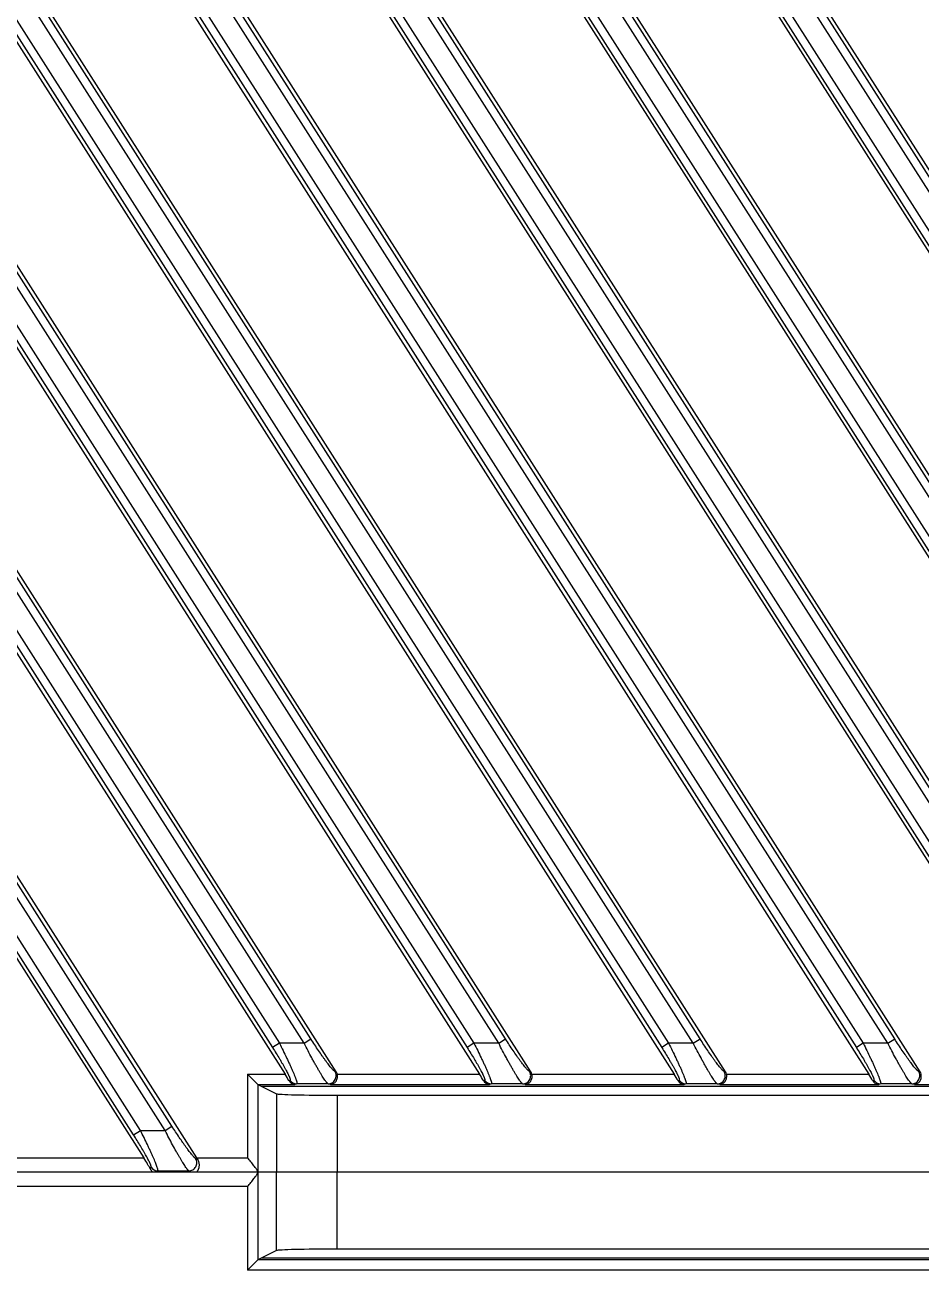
# Model space of a CAD drawing. Header units: millimetres. Extents: x 620 to 19791, y 2539 to 6969.
# Drawn here: x 14112.4 to 14156.7, y 4806.7 to 4868.2 of the extents above; entities that cross this region are included whole.
import ezdxf

# ---------------------------------------------------------------- set-up
doc = ezdxf.new("R2010")
doc.units = ezdxf.units.MM

# ---------------------------------------------------------------- blocks, each defined once
blk = doc.blocks.new('DTGFH')
at = {"color": 7, "linetype": 'Continuous'}
for p, q in [((9401.048, 4441.2), (8801.048, 4441.2)), ((8898.025, 4441.163), (8898.025, 4436.865)), ((8898.952, 4437.329), (8898.952, 4441.2)), ((8901.947, 4437.403), (8901.947, 4441.2)), ((8897.525, 4440.5), (8825.396, 4440.5)), ((8897.525, 4440.5), (8897.525, 4436.366)), ((8898.952, 4437.329), (8898.025, 4436.866)), ((8934.052, 4437.403), (8901.947, 4437.403)), ((8898.025, 4436.865), (8897.525, 4436.366)), ((8938.474, 4436.366), (8897.525, 4436.366)), ((8937.974, 4436.866), (8898.025, 4436.866)), ((8937.801, 4436.953), (8898.199, 4436.953)), ((8962.242, 4104.4), (8801.783, 4356.27)), ((8960.687, 4105.752), (8803.1, 4353.114)), ((8961.023, 4105.966), (8803.436, 4353.328)), ((8801.748, 4352.23), (8959.633, 4104.4)), ((8959.13, 4105.537), (8802.764, 4350.984)), ((8959.466, 4105.752), (8803.1, 4351.198)), ((8952.638, 4104.4), (8801.783, 4341.195)), ((8951.083, 4105.752), (8803.1, 4338.038)), ((8951.419, 4105.966), (8803.436, 4338.252)), ((8949.526, 4105.537), (8802.764, 4335.908)), ((8949.862, 4105.752), (8803.1, 4336.122)), ((8805.883, 4330.665), (8950.029, 4104.4)), ((8943.033, 4104.4), (8806.131, 4319.294)), ((8941.479, 4105.752), (8807.409, 4316.198)), ((8941.815, 4105.966), (8807.745, 4316.412)), ((8805.883, 4315.589), (8937.791, 4108.534)), ((8939.922, 4105.537), (8807.073, 4314.068)), ((8940.258, 4105.752), (8807.409, 4314.282)), ((8930.715, 4108.661), (8806.131, 4304.219)), ((8929.129, 4110.061), (8807.409, 4301.123)), ((8929.465, 4110.275), (8807.745, 4301.337)), ((8805.883, 4300.514), (8928.187, 4108.534)), ((8807.073, 4298.993), (8927.572, 4109.847)), ((8807.409, 4299.207), (8927.908, 4110.061)), ((8802.348, 4290.987), (8918.583, 4108.534)), ((8921.111, 4108.661), (8804.868, 4291.125)), ((8803.944, 4289.571), (8918.304, 4110.061)), ((8919.525, 4110.061), (8805.165, 4289.571)), ((8919.861, 4110.275), (8805.501, 4289.785)), ((8803.608, 4289.357), (8917.968, 4109.847)), ((8911.507, 4108.661), (8801.783, 4280.893)), ((8910.257, 4110.275), (8803.436, 4277.951)), ((8909.921, 4110.061), (8803.1, 4277.737)), ((8801.748, 4276.853), (8908.979, 4108.534)), ((8802.764, 4275.607), (8908.364, 4109.847)), ((8803.1, 4275.821), (8908.7, 4110.061)), ((8901.903, 4108.661), (8801.783, 4265.818)), ((8900.317, 4110.061), (8803.1, 4262.661)), ((8900.653, 4110.275), (8803.436, 4262.875)), ((8801.748, 4261.777), (8899.375, 4108.534)), ((8803.1, 4260.745), (8899.096, 4110.061)), ((8802.764, 4260.531), (8898.76, 4109.847)), ((8895.013, 4104.4), (8801.783, 4250.742)), ((8893.794, 4105.966), (8803.436, 4247.8)), ((8893.458, 4105.752), (8803.1, 4247.586)), ((8801.748, 4246.702), (8892.405, 4104.4)), ((8891.901, 4105.537), (8802.764, 4245.456)), ((8892.238, 4105.752), (8803.1, 4245.67)), ((8899.096, 4110.061), (8898.76, 4109.847)), ((8900.317, 4110.061), (8899.096, 4110.061)), ((8900.317, 4110.061), (8900.653, 4110.275)), ((8908.7, 4110.061), (8908.364, 4109.847)), ((8909.921, 4110.061), (8908.7, 4110.061)), ((8909.921, 4110.061), (8910.257, 4110.275)), ((8918.304, 4110.061), (8917.968, 4109.847)), ((8919.525, 4110.061), (8918.304, 4110.061)), ((8919.525, 4110.061), (8919.861, 4110.275)), ((8927.908, 4110.061), (8927.572, 4109.847)), ((8929.129, 4110.061), (8927.908, 4110.061)), ((8929.129, 4110.061), (8929.465, 4110.275)), ((8897.525, 4108.534), (8898.025, 4108.035)), ((8897.525, 4108.534), (8897.525, 4104.4)), ((8897.525, 4108.534), (8899.375, 4108.534)), ((8899.558, 4108.23), (8899.617, 4108.248)), ((8901.903, 4108.661), (8901.833, 4108.676)), ((8901.956, 4108.534), (8908.979, 4108.534)), ((8909.162, 4108.23), (8909.221, 4108.248)), ((8911.507, 4108.661), (8911.438, 4108.676)), ((8911.56, 4108.534), (8918.583, 4108.534)), ((8918.766, 4108.23), (8918.826, 4108.248)), ((8921.111, 4108.661), (8921.042, 4108.676)), ((8921.164, 4108.534), (8928.187, 4108.534)), ((8928.37, 4108.23), (8928.43, 4108.248)), ((8930.715, 4108.661), (8930.646, 4108.676)), ((8898.025, 4108.035), (8898.952, 4107.572)), ((8898.025, 4108.035), (8898.025, 4103.738)), ((8898.025, 4108.035), (8899.863, 4108.035)), ((8898.199, 4107.948), (8937.801, 4107.948)), ((8898.952, 4107.572), (8898.952, 4103.7)), ((8899.953, 4108.062), (8899.863, 4108.035)), ((8901.497, 4108.062), (8899.953, 4108.062)), ((8901.623, 4108.035), (8901.497, 4108.062)), ((8901.623, 4108.035), (8909.467, 4108.035)), ((8901.947, 4107.497), (8901.947, 4103.7)), ((8901.947, 4107.497), (8934.052, 4107.497)), ((8909.558, 4108.062), (8909.467, 4108.035)), ((8911.101, 4108.062), (8909.558, 4108.062)), ((8911.227, 4108.035), (8911.101, 4108.062)), ((8911.227, 4108.035), (8919.071, 4108.035)), ((8919.162, 4108.062), (8919.071, 4108.035)), ((8920.706, 4108.062), (8919.162, 4108.062)), ((8920.831, 4108.035), (8920.706, 4108.062)), ((8920.831, 4108.035), (8928.675, 4108.035)), ((8928.766, 4108.062), (8928.675, 4108.035)), ((8930.31, 4108.062), (8928.766, 4108.062)), ((8930.435, 4108.035), (8930.31, 4108.062)), ((8930.435, 4108.035), (8937.974, 4108.035)), ((8891.901, 4105.537), (8892.238, 4105.752)), ((8892.238, 4105.752), (8893.458, 4105.752)), ((8893.458, 4105.752), (8893.794, 4105.966)), ((8885.409, 4104.4), (8892.405, 4104.4)), ((8892.721, 4103.863), (8892.765, 4103.944)), ((8895.07, 4104.312), (8894.961, 4104.372)), ((8895.013, 4104.4), (8897.525, 4104.4)), ((9401.048, 4103.7), (8801.548, 4103.7)), ((8893.069, 4103.7), (8893.101, 4103.759)), ((8893.101, 4103.759), (8894.625, 4103.759)), ((8894.733, 4103.7), (8894.625, 4103.759))]:
    blk.add_line(p, q, dxfattribs=at)
for centre, radius, start, end in [((8899.955, 4108.461), 0.399, 212.32071, 269.80892), ((8909.559, 4108.461), 0.399, 212.32071, 269.80892), ((8919.163, 4108.461), 0.399, 212.32071, 269.80892), ((8928.767, 4108.461), 0.399, 212.32071, 269.80892), ((8893.103, 4104.161), 0.402, 212.75676, 269.74324)]:
    blk.add_arc(centre, radius, start, end, dxfattribs=at)
for centre, major_axis, ratio, start_param, end_param in [((8898.037, 4440.5), (0, 0.7), 0.052408, 0, 0.329), ((8901.947, 4437.324), (3, 0), 0.026186, 1.570796, 3.089233), ((8898.026, 4436.366), (0, 0.5), 0.052408, 0.02618, 0.05236), ((8899.323, 4108.534), (-0.321, 0.499), 0.073624, -2.273247, -1.618026), ((8901.563, 4108.447), (0.394, -0.086), 0.992492, 0.434723, 0.777592), ((8908.927, 4108.534), (-0.321, 0.499), 0.073624, -2.273247, -1.618026), ((8911.167, 4108.447), (0.394, -0.086), 0.992492, 0.434723, 0.777592), ((8918.531, 4108.534), (-0.321, 0.499), 0.073624, -2.273247, -1.618026), ((8920.771, 4108.447), (0.394, -0.086), 0.992492, 0.434723, 0.777592), ((8928.135, 4108.534), (-0.321, 0.499), 0.073624, -2.273247, -1.618026), ((8930.375, 4108.447), (0.394, -0.086), 0.992492, 0.434723, 0.777592), ((8898.026, 4108.534), (0, 0.5), 0.052408, -3.193953, -3.167773), ((8901.947, 4107.576), (3, 0), 0.026186, -3.089233, -1.570796), ((8892.332, 4104.4), (-0.449, 0.699), 0.073624, -2.493847, -1.618026), ((8895.086, 4104.4), (-0.449, 0.699), 0.073624, 1.523567, 1.649478), ((8898.037, 4104.4), (0, 0.7), 0.052408, -3.470593, -3.141593)]:
    blk.add_ellipse(centre, major_axis=major_axis, ratio=ratio, start_param=start_param, end_param=end_param, dxfattribs=at)
for points, knots in [([(8897.525, 4440.5), (8897.553, 4440.533), (8897.607, 4440.597), (8897.688, 4440.693), (8897.766, 4440.787), (8897.839, 4440.877), (8897.896, 4440.95), (8897.936, 4441.005), (8897.963, 4441.043), (8897.986, 4441.078), (8898.002, 4441.105), (8898.012, 4441.126), (8898.018, 4441.139), (8898.022, 4441.151), (8898.024, 4441.159), (8898.025, 4441.163)], [0, 0, 0, 0, 0.152678, 0.303619, 0.450743, 0.591561, 0.722626, 0.783052, 0.839064, 0.889738, 0.93406, 0.953523, 0.971039, 0.986537, 1, 1, 1, 1]), ([(8899.096, 4110.061), (8899.157, 4109.941), (8899.277, 4109.703), (8899.421, 4109.408), (8899.53, 4109.178), (8899.606, 4109.014), (8899.677, 4108.857), (8899.741, 4108.71), (8899.799, 4108.575), (8899.842, 4108.469), (8899.873, 4108.391), (8899.893, 4108.339), (8899.91, 4108.29), (8899.925, 4108.246), (8899.938, 4108.206), (8899.948, 4108.171), (8899.956, 4108.141), (8899.961, 4108.115), (8899.963, 4108.097), (8899.963, 4108.085), (8899.963, 4108.078), (8899.961, 4108.072), (8899.96, 4108.067), (8899.957, 4108.064), (8899.955, 4108.062), (8899.953, 4108.062)], [0, 0, 0, 0, 0.184726, 0.364404, 0.450654, 0.53352, 0.612205, 0.685869, 0.753643, 0.814644, 0.842334, 0.868009, 0.891573, 0.912933, 0.932009, 0.94873, 0.963045, 0.974919, 0.984358, 0.988185, 0.991438, 0.994155, 0.996399, 0.998285, 1, 1, 1, 1]), ([(8901.497, 4108.062), (8901.496, 4108.062), (8901.492, 4108.064), (8901.486, 4108.067), (8901.479, 4108.072), (8901.469, 4108.081), (8901.454, 4108.095), (8901.435, 4108.116), (8901.414, 4108.142), (8901.381, 4108.185), (8901.334, 4108.251), (8901.273, 4108.343), (8901.205, 4108.451), (8901.13, 4108.573), (8901.051, 4108.707), (8900.967, 4108.852), (8900.879, 4109.006), (8900.788, 4109.169), (8900.663, 4109.399), (8900.505, 4109.696), (8900.38, 4109.938), (8900.317, 4110.061)], [0, 0, 0, 0, 0.002443, 0.00539, 0.00888, 0.012933, 0.022763, 0.034902, 0.049322, 0.065972, 0.105666, 0.15334, 0.20827, 0.269706, 0.336901, 0.409127, 0.485683, 0.565896, 0.649126, 0.822164, 1, 1, 1, 1]), ([(8901.833, 4108.676), (8901.832, 4108.676), (8901.828, 4108.677), (8901.819, 4108.682), (8901.806, 4108.69), (8901.789, 4108.704), (8901.769, 4108.721), (8901.747, 4108.743), (8901.712, 4108.78), (8901.664, 4108.834), (8901.601, 4108.91), (8901.532, 4108.998), (8901.457, 4109.097), (8901.377, 4109.205), (8901.293, 4109.321), (8901.175, 4109.489), (8901.022, 4109.711), (8900.838, 4109.988), (8900.715, 4110.178), (8900.653, 4110.275)], [0, 0, 0, 0, 0.002893, 0.006322, 0.014899, 0.025845, 0.039152, 0.054766, 0.072609, 0.114587, 0.164252, 0.220735, 0.283185, 0.350804, 0.422853, 0.498652, 0.659054, 0.827524, 1, 1, 1, 1]), ([(8908.7, 4110.061), (8908.761, 4109.941), (8908.881, 4109.703), (8909.025, 4109.408), (8909.134, 4109.178), (8909.21, 4109.014), (8909.281, 4108.857), (8909.345, 4108.71), (8909.403, 4108.575), (8909.446, 4108.469), (8909.477, 4108.391), (8909.497, 4108.339), (8909.514, 4108.29), (8909.529, 4108.246), (8909.542, 4108.206), (8909.552, 4108.171), (8909.56, 4108.141), (8909.565, 4108.115), (8909.567, 4108.097), (8909.567, 4108.085), (8909.567, 4108.078), (8909.565, 4108.072), (8909.564, 4108.067), (8909.561, 4108.064), (8909.559, 4108.062), (8909.558, 4108.062)], [0, 0, 0, 0, 0.184726, 0.364404, 0.450654, 0.53352, 0.612205, 0.685869, 0.753643, 0.814644, 0.842334, 0.868009, 0.891573, 0.912933, 0.932009, 0.94873, 0.963045, 0.974919, 0.984358, 0.988185, 0.991438, 0.994155, 0.996399, 0.998285, 1, 1, 1, 1]), ([(8911.101, 4108.062), (8911.1, 4108.062), (8911.096, 4108.064), (8911.09, 4108.067), (8911.083, 4108.072), (8911.073, 4108.081), (8911.058, 4108.095), (8911.039, 4108.116), (8911.018, 4108.142), (8910.985, 4108.185), (8910.938, 4108.251), (8910.877, 4108.343), (8910.809, 4108.451), (8910.734, 4108.573), (8910.655, 4108.707), (8910.571, 4108.852), (8910.483, 4109.006), (8910.393, 4109.169), (8910.267, 4109.399), (8910.109, 4109.696), (8909.984, 4109.938), (8909.921, 4110.061)], [0, 0, 0, 0, 0.002443, 0.00539, 0.00888, 0.012933, 0.022763, 0.034902, 0.049322, 0.065972, 0.105666, 0.15334, 0.20827, 0.269706, 0.336901, 0.409127, 0.485683, 0.565896, 0.649126, 0.822164, 1, 1, 1, 1]), ([(8911.438, 4108.676), (8911.436, 4108.676), (8911.432, 4108.677), (8911.423, 4108.682), (8911.41, 4108.69), (8911.393, 4108.704), (8911.373, 4108.721), (8911.351, 4108.743), (8911.316, 4108.78), (8911.268, 4108.834), (8911.205, 4108.91), (8911.136, 4108.998), (8911.061, 4109.097), (8910.981, 4109.205), (8910.897, 4109.321), (8910.779, 4109.489), (8910.626, 4109.711), (8910.442, 4109.988), (8910.319, 4110.178), (8910.257, 4110.275)], [0, 0, 0, 0, 0.002893, 0.006322, 0.014899, 0.025845, 0.039152, 0.054766, 0.072609, 0.114587, 0.164252, 0.220735, 0.283185, 0.350804, 0.422853, 0.498652, 0.659054, 0.827524, 1, 1, 1, 1]), ([(8918.304, 4110.061), (8918.366, 4109.941), (8918.485, 4109.703), (8918.629, 4109.408), (8918.738, 4109.178), (8918.814, 4109.014), (8918.885, 4108.857), (8918.949, 4108.71), (8919.007, 4108.575), (8919.051, 4108.469), (8919.081, 4108.391), (8919.101, 4108.339), (8919.118, 4108.29), (8919.133, 4108.246), (8919.146, 4108.206), (8919.156, 4108.171), (8919.164, 4108.141), (8919.169, 4108.115), (8919.171, 4108.097), (8919.171, 4108.085), (8919.171, 4108.078), (8919.17, 4108.072), (8919.168, 4108.067), (8919.165, 4108.064), (8919.163, 4108.062), (8919.162, 4108.062)], [0, 0, 0, 0, 0.184726, 0.364404, 0.450654, 0.53352, 0.612205, 0.685869, 0.753643, 0.814644, 0.842334, 0.868009, 0.891573, 0.912933, 0.932009, 0.94873, 0.963045, 0.974919, 0.984358, 0.988185, 0.991438, 0.994155, 0.996399, 0.998285, 1, 1, 1, 1]), ([(8920.706, 4108.062), (8920.704, 4108.062), (8920.7, 4108.064), (8920.694, 4108.067), (8920.687, 4108.072), (8920.677, 4108.081), (8920.662, 4108.095), (8920.643, 4108.116), (8920.622, 4108.142), (8920.589, 4108.185), (8920.542, 4108.251), (8920.481, 4108.343), (8920.413, 4108.451), (8920.338, 4108.573), (8920.259, 4108.707), (8920.175, 4108.852), (8920.087, 4109.006), (8919.997, 4109.169), (8919.871, 4109.399), (8919.713, 4109.696), (8919.588, 4109.938), (8919.525, 4110.061)], [0, 0, 0, 0, 0.002443, 0.00539, 0.00888, 0.012933, 0.022763, 0.034902, 0.049322, 0.065972, 0.105666, 0.15334, 0.20827, 0.269706, 0.336901, 0.409127, 0.485683, 0.565896, 0.649126, 0.822164, 1, 1, 1, 1]), ([(8921.042, 4108.676), (8921.04, 4108.676), (8921.036, 4108.677), (8921.027, 4108.682), (8921.014, 4108.69), (8920.997, 4108.704), (8920.977, 4108.721), (8920.955, 4108.743), (8920.92, 4108.78), (8920.872, 4108.834), (8920.81, 4108.91), (8920.74, 4108.998), (8920.665, 4109.097), (8920.585, 4109.205), (8920.501, 4109.321), (8920.383, 4109.489), (8920.231, 4109.711), (8920.046, 4109.988), (8919.923, 4110.178), (8919.861, 4110.275)], [0, 0, 0, 0, 0.002893, 0.006322, 0.014899, 0.025845, 0.039152, 0.054766, 0.072609, 0.114587, 0.164252, 0.220735, 0.283185, 0.350804, 0.422853, 0.498652, 0.659054, 0.827524, 1, 1, 1, 1]), ([(8927.908, 4110.061), (8927.97, 4109.941), (8928.089, 4109.703), (8928.233, 4109.408), (8928.342, 4109.178), (8928.418, 4109.014), (8928.489, 4108.857), (8928.554, 4108.71), (8928.611, 4108.575), (8928.655, 4108.469), (8928.685, 4108.391), (8928.705, 4108.339), (8928.722, 4108.29), (8928.737, 4108.246), (8928.75, 4108.206), (8928.76, 4108.171), (8928.768, 4108.141), (8928.773, 4108.115), (8928.775, 4108.097), (8928.775, 4108.085), (8928.775, 4108.078), (8928.774, 4108.072), (8928.772, 4108.067), (8928.769, 4108.064), (8928.767, 4108.062), (8928.766, 4108.062)], [0, 0, 0, 0, 0.184726, 0.364404, 0.450654, 0.53352, 0.612205, 0.685869, 0.753643, 0.814644, 0.842334, 0.868009, 0.891573, 0.912933, 0.932009, 0.94873, 0.963045, 0.974919, 0.984358, 0.988185, 0.991438, 0.994155, 0.996399, 0.998285, 1, 1, 1, 1]), ([(8930.31, 4108.062), (8930.308, 4108.062), (8930.304, 4108.064), (8930.298, 4108.067), (8930.291, 4108.072), (8930.281, 4108.081), (8930.266, 4108.095), (8930.248, 4108.116), (8930.226, 4108.142), (8930.193, 4108.185), (8930.146, 4108.251), (8930.085, 4108.343), (8930.017, 4108.451), (8929.942, 4108.573), (8929.863, 4108.707), (8929.779, 4108.852), (8929.691, 4109.006), (8929.601, 4109.169), (8929.475, 4109.399), (8929.317, 4109.696), (8929.192, 4109.938), (8929.129, 4110.061)], [0, 0, 0, 0, 0.002443, 0.00539, 0.00888, 0.012933, 0.022763, 0.034902, 0.049322, 0.065972, 0.105666, 0.15334, 0.20827, 0.269706, 0.336901, 0.409127, 0.485683, 0.565896, 0.649126, 0.822164, 1, 1, 1, 1]), ([(8930.646, 4108.676), (8930.644, 4108.676), (8930.64, 4108.677), (8930.631, 4108.682), (8930.618, 4108.69), (8930.601, 4108.704), (8930.581, 4108.721), (8930.559, 4108.743), (8930.524, 4108.78), (8930.476, 4108.834), (8930.414, 4108.91), (8930.344, 4108.998), (8930.269, 4109.097), (8930.189, 4109.205), (8930.105, 4109.321), (8929.987, 4109.489), (8929.835, 4109.711), (8929.65, 4109.988), (8929.527, 4110.178), (8929.465, 4110.275)], [0, 0, 0, 0, 0.002893, 0.006322, 0.014899, 0.025845, 0.039152, 0.054766, 0.072609, 0.114587, 0.164252, 0.220735, 0.283185, 0.350804, 0.422853, 0.498652, 0.659054, 0.827524, 1, 1, 1, 1]), ([(8898.76, 4109.847), (8898.82, 4109.754), (8898.936, 4109.568), (8899.077, 4109.337), (8899.184, 4109.156), (8899.26, 4109.026), (8899.331, 4108.901), (8899.397, 4108.782), (8899.456, 4108.672), (8899.5, 4108.586), (8899.531, 4108.522), (8899.552, 4108.479), (8899.57, 4108.438), (8899.586, 4108.402), (8899.6, 4108.369), (8899.61, 4108.339), (8899.619, 4108.314), (8899.624, 4108.292), (8899.627, 4108.277), (8899.627, 4108.267), (8899.627, 4108.261), (8899.625, 4108.256), (8899.624, 4108.252), (8899.621, 4108.249), (8899.619, 4108.248), (8899.617, 4108.248)], [0, 0, 0, 0, 0.181438, 0.358605, 0.444098, 0.526615, 0.605384, 0.679551, 0.74819, 0.810312, 0.838612, 0.864901, 0.889059, 0.910969, 0.930526, 0.94764, 0.962243, 0.974296, 0.98381, 0.987648, 0.99091, 0.993649, 0.995962, 0.998006, 1, 1, 1, 1]), ([(8908.364, 4109.847), (8908.424, 4109.754), (8908.54, 4109.568), (8908.681, 4109.337), (8908.788, 4109.156), (8908.864, 4109.026), (8908.935, 4108.901), (8909.001, 4108.782), (8909.06, 4108.672), (8909.104, 4108.586), (8909.135, 4108.522), (8909.156, 4108.479), (8909.174, 4108.438), (8909.19, 4108.402), (8909.204, 4108.369), (8909.215, 4108.339), (8909.223, 4108.314), (8909.228, 4108.292), (8909.231, 4108.277), (8909.231, 4108.267), (8909.231, 4108.261), (8909.229, 4108.256), (8909.228, 4108.252), (8909.225, 4108.249), (8909.223, 4108.248), (8909.221, 4108.248)], [0, 0, 0, 0, 0.181438, 0.358605, 0.444098, 0.526615, 0.605384, 0.679551, 0.74819, 0.810312, 0.838612, 0.864901, 0.889059, 0.910969, 0.930526, 0.94764, 0.962243, 0.974296, 0.98381, 0.987648, 0.99091, 0.993649, 0.995962, 0.998006, 1, 1, 1, 1]), ([(8917.968, 4109.847), (8918.028, 4109.754), (8918.144, 4109.568), (8918.285, 4109.337), (8918.393, 4109.156), (8918.468, 4109.026), (8918.539, 4108.901), (8918.605, 4108.782), (8918.664, 4108.672), (8918.708, 4108.586), (8918.74, 4108.522), (8918.76, 4108.479), (8918.779, 4108.438), (8918.794, 4108.402), (8918.808, 4108.369), (8918.819, 4108.339), (8918.827, 4108.314), (8918.832, 4108.292), (8918.835, 4108.277), (8918.835, 4108.267), (8918.835, 4108.261), (8918.834, 4108.256), (8918.832, 4108.252), (8918.829, 4108.249), (8918.827, 4108.248), (8918.826, 4108.248)], [0, 0, 0, 0, 0.181438, 0.358605, 0.444098, 0.526615, 0.605384, 0.679551, 0.74819, 0.810312, 0.838612, 0.864901, 0.889059, 0.910969, 0.930526, 0.94764, 0.962243, 0.974296, 0.98381, 0.987648, 0.99091, 0.993649, 0.995962, 0.998006, 1, 1, 1, 1]), ([(8927.572, 4109.847), (8927.632, 4109.754), (8927.748, 4109.568), (8927.889, 4109.337), (8927.997, 4109.156), (8928.072, 4109.026), (8928.143, 4108.901), (8928.209, 4108.782), (8928.268, 4108.672), (8928.312, 4108.586), (8928.344, 4108.522), (8928.364, 4108.479), (8928.383, 4108.438), (8928.398, 4108.402), (8928.412, 4108.369), (8928.423, 4108.339), (8928.431, 4108.314), (8928.436, 4108.292), (8928.439, 4108.277), (8928.439, 4108.267), (8928.439, 4108.261), (8928.438, 4108.256), (8928.436, 4108.252), (8928.433, 4108.249), (8928.431, 4108.248), (8928.43, 4108.248)], [0, 0, 0, 0, 0.181438, 0.358605, 0.444098, 0.526615, 0.605384, 0.679551, 0.74819, 0.810312, 0.838612, 0.864901, 0.889059, 0.910969, 0.930526, 0.94764, 0.962243, 0.974296, 0.98381, 0.987648, 0.99091, 0.993649, 0.995962, 0.998006, 1, 1, 1, 1]), ([(8899.558, 4108.23), (8899.575, 4108.199), (8899.616, 4108.144), (8899.693, 4108.082), (8899.776, 4108.045), (8899.834, 4108.036), (8899.863, 4108.035)], [0, 0, 0, 0, 0.280934, 0.535713, 0.772708, 1, 1, 1, 1]), ([(8901.497, 4108.062), (8901.533, 4108.062), (8901.603, 4108.072), (8901.702, 4108.114), (8901.786, 4108.181), (8901.849, 4108.267), (8901.888, 4108.368), (8901.899, 4108.475), (8901.882, 4108.581), (8901.852, 4108.646), (8901.833, 4108.676)], [0, 0, 0, 0, 0.124488, 0.249166, 0.374099, 0.499253, 0.624543, 0.749843, 0.875021, 1, 1, 1, 1]), ([(8901.623, 4108.035), (8901.645, 4108.035), (8901.691, 4108.042), (8901.757, 4108.067), (8901.819, 4108.107), (8901.865, 4108.154), (8901.898, 4108.198), (8901.928, 4108.251), (8901.957, 4108.327), (8901.971, 4108.429), (8901.964, 4108.499), (8901.956, 4108.534)], [0, 0, 0, 0, 0.098793, 0.200838, 0.308654, 0.424788, 0.486837, 0.551839, 0.69107, 0.841979, 1, 1, 1, 1]), ([(8909.162, 4108.23), (8909.179, 4108.199), (8909.22, 4108.144), (8909.297, 4108.082), (8909.38, 4108.045), (8909.439, 4108.036), (8909.467, 4108.035)], [0, 0, 0, 0, 0.280934, 0.535713, 0.772708, 1, 1, 1, 1]), ([(8911.101, 4108.062), (8911.137, 4108.062), (8911.207, 4108.072), (8911.306, 4108.114), (8911.39, 4108.181), (8911.453, 4108.267), (8911.492, 4108.368), (8911.503, 4108.475), (8911.486, 4108.581), (8911.456, 4108.646), (8911.438, 4108.676)], [0, 0, 0, 0, 0.124488, 0.249166, 0.374099, 0.499253, 0.624543, 0.749843, 0.875021, 1, 1, 1, 1]), ([(8911.227, 4108.035), (8911.249, 4108.035), (8911.295, 4108.042), (8911.361, 4108.067), (8911.423, 4108.107), (8911.47, 4108.154), (8911.502, 4108.198), (8911.532, 4108.251), (8911.561, 4108.327), (8911.575, 4108.429), (8911.568, 4108.499), (8911.56, 4108.534)], [0, 0, 0, 0, 0.098793, 0.200838, 0.308654, 0.424788, 0.486837, 0.551839, 0.69107, 0.841979, 1, 1, 1, 1]), ([(8918.766, 4108.23), (8918.784, 4108.199), (8918.824, 4108.144), (8918.901, 4108.082), (8918.984, 4108.045), (8919.043, 4108.036), (8919.071, 4108.035)], [0, 0, 0, 0, 0.280934, 0.535713, 0.772708, 1, 1, 1, 1]), ([(8920.706, 4108.062), (8920.741, 4108.062), (8920.812, 4108.072), (8920.91, 4108.114), (8920.994, 4108.181), (8921.057, 4108.267), (8921.096, 4108.368), (8921.107, 4108.475), (8921.09, 4108.581), (8921.06, 4108.646), (8921.042, 4108.676)], [0, 0, 0, 0, 0.124488, 0.249166, 0.374099, 0.499253, 0.624543, 0.749843, 0.875021, 1, 1, 1, 1]), ([(8920.831, 4108.035), (8920.853, 4108.035), (8920.899, 4108.042), (8920.965, 4108.067), (8921.027, 4108.107), (8921.074, 4108.154), (8921.106, 4108.198), (8921.136, 4108.251), (8921.165, 4108.327), (8921.179, 4108.429), (8921.172, 4108.499), (8921.164, 4108.534)], [0, 0, 0, 0, 0.098793, 0.200838, 0.308654, 0.424788, 0.486837, 0.551839, 0.69107, 0.841979, 1, 1, 1, 1]), ([(8928.37, 4108.23), (8928.388, 4108.199), (8928.428, 4108.144), (8928.505, 4108.082), (8928.588, 4108.045), (8928.647, 4108.036), (8928.675, 4108.035)], [0, 0, 0, 0, 0.280934, 0.535713, 0.772708, 1, 1, 1, 1]), ([(8930.31, 4108.062), (8930.345, 4108.062), (8930.416, 4108.072), (8930.514, 4108.114), (8930.598, 4108.181), (8930.661, 4108.267), (8930.7, 4108.368), (8930.711, 4108.475), (8930.694, 4108.581), (8930.664, 4108.646), (8930.646, 4108.676)], [0, 0, 0, 0, 0.124488, 0.249166, 0.374099, 0.499253, 0.624543, 0.749843, 0.875021, 1, 1, 1, 1]), ([(8930.435, 4108.035), (8930.457, 4108.035), (8930.503, 4108.042), (8930.569, 4108.067), (8930.631, 4108.107), (8930.678, 4108.154), (8930.71, 4108.198), (8930.741, 4108.251), (8930.769, 4108.327), (8930.783, 4108.429), (8930.776, 4108.499), (8930.768, 4108.534)], [0, 0, 0, 0, 0.098793, 0.200838, 0.308654, 0.424788, 0.486837, 0.551839, 0.69107, 0.841979, 1, 1, 1, 1]), ([(8893.101, 4103.759), (8893.102, 4103.761), (8893.103, 4103.764), (8893.105, 4103.773), (8893.104, 4103.787), (8893.102, 4103.808), (8893.097, 4103.833), (8893.089, 4103.862), (8893.075, 4103.91), (8893.052, 4103.98), (8893.017, 4104.076), (8892.973, 4104.186), (8892.922, 4104.309), (8892.864, 4104.444), (8892.8, 4104.588), (8892.73, 4104.74), (8892.656, 4104.9), (8892.551, 4105.122), (8892.412, 4105.407), (8892.296, 4105.636), (8892.238, 4105.752)], [0, 0, 0, 0, 0.002337, 0.005141, 0.012309, 0.021692, 0.033343, 0.047262, 0.063422, 0.102249, 0.149298, 0.203902, 0.265312, 0.332745, 0.405412, 0.48254, 0.563386, 0.647245, 0.821366, 1, 1, 1, 1]), ([(8894.625, 4103.759), (8894.62, 4103.763), (8894.61, 4103.771), (8894.594, 4103.787), (8894.575, 4103.808), (8894.555, 4103.833), (8894.532, 4103.863), (8894.497, 4103.91), (8894.449, 4103.98), (8894.387, 4104.075), (8894.319, 4104.184), (8894.246, 4104.306), (8894.168, 4104.439), (8894.086, 4104.581), (8893.97, 4104.787), (8893.82, 4105.059), (8893.639, 4105.4), (8893.519, 4105.633), (8893.458, 4105.752)], [0, 0, 0, 0, 0.007664, 0.017477, 0.029447, 0.043543, 0.059716, 0.077906, 0.120046, 0.169342, 0.22513, 0.286734, 0.353486, 0.424739, 0.49987, 0.659399, 0.827544, 1, 1, 1, 1]), ([(8894.961, 4104.372), (8894.956, 4104.375), (8894.946, 4104.382), (8894.929, 4104.395), (8894.91, 4104.412), (8894.888, 4104.434), (8894.865, 4104.458), (8894.829, 4104.498), (8894.78, 4104.555), (8894.716, 4104.634), (8894.647, 4104.723), (8894.573, 4104.821), (8894.495, 4104.928), (8894.413, 4105.042), (8894.298, 4105.205), (8894.151, 4105.42), (8893.973, 4105.689), (8893.854, 4105.872), (8893.794, 4105.966)], [0, 0, 0, 0, 0.008615, 0.019455, 0.032505, 0.047714, 0.065009, 0.084305, 0.128526, 0.179599, 0.236742, 0.299202, 0.366274, 0.437309, 0.511707, 0.668418, 0.832402, 1, 1, 1, 1]), ([(8892.765, 4103.944), (8892.767, 4103.946), (8892.768, 4103.951), (8892.768, 4103.959), (8892.768, 4103.969), (8892.765, 4103.984), (8892.76, 4104.005), (8892.752, 4104.029), (8892.742, 4104.057), (8892.729, 4104.089), (8892.708, 4104.138), (8892.676, 4104.207), (8892.631, 4104.298), (8892.578, 4104.398), (8892.519, 4104.507), (8892.455, 4104.623), (8892.36, 4104.788), (8892.233, 4105.004), (8892.071, 4105.269), (8891.959, 4105.448), (8891.901, 4105.537)], [0, 0, 0, 0, 0.005131, 0.008428, 0.012271, 0.021684, 0.033464, 0.047622, 0.064124, 0.082905, 0.10389, 0.152077, 0.207846, 0.270293, 0.338506, 0.411613, 0.488798, 0.652475, 0.824325, 1, 1, 1, 1]), ([(8892.721, 4103.863), (8892.727, 4103.85), (8892.74, 4103.827), (8892.762, 4103.795), (8892.78, 4103.772), (8892.793, 4103.755), (8892.803, 4103.744), (8892.811, 4103.734), (8892.818, 4103.726), (8892.824, 4103.718), (8892.828, 4103.713), (8892.83, 4103.709), (8892.831, 4103.706), (8892.831, 4103.703), (8892.83, 4103.702), (8892.828, 4103.701), (8892.826, 4103.7), (8892.824, 4103.7), (8892.823, 4103.7)], [0, 0, 0, 0, 0.204317, 0.392896, 0.563403, 0.640806, 0.712092, 0.776327, 0.832529, 0.879525, 0.916233, 0.930591, 0.942394, 0.959733, 0.967501, 0.976309, 0.987004, 1, 1, 1, 1]), ([(8894.625, 4103.759), (8894.66, 4103.76), (8894.73, 4103.77), (8894.828, 4103.813), (8894.911, 4103.88), (8894.974, 4103.966), (8895.013, 4104.066), (8895.025, 4104.172), (8895.009, 4104.277), (8894.98, 4104.342), (8894.961, 4104.372)], [0, 0, 0, 0, 0.124309, 0.249137, 0.374435, 0.5, 0.625565, 0.750863, 0.875691, 1, 1, 1, 1]), ([(8895.058, 4103.7), (8895.056, 4103.7), (8895.052, 4103.7), (8895.047, 4103.702), (8895.044, 4103.703), (8895.042, 4103.705), (8895.04, 4103.707), (8895.039, 4103.711), (8895.039, 4103.715), (8895.04, 4103.72), (8895.043, 4103.727), (8895.048, 4103.737), (8895.054, 4103.747), (8895.06, 4103.759), (8895.068, 4103.772), (8895.076, 4103.787), (8895.088, 4103.808), (8895.102, 4103.838), (8895.117, 4103.878), (8895.13, 4103.922), (8895.14, 4103.971), (8895.146, 4104.024), (8895.146, 4104.08), (8895.139, 4104.139), (8895.124, 4104.198), (8895.102, 4104.257), (8895.081, 4104.294), (8895.07, 4104.312)], [0, 0, 0, 0, 0.012577, 0.017811, 0.022415, 0.026524, 0.030371, 0.038422, 0.043171, 0.048577, 0.06156, 0.077442, 0.095999, 0.116978, 0.140127, 0.165209, 0.192065, 0.250601, 0.315018, 0.384942, 0.460136, 0.540384, 0.625394, 0.714676, 0.807485, 0.902935, 1, 1, 1, 1]), ([(8898.025, 4103.738), (8898.024, 4103.741), (8898.022, 4103.749), (8898.018, 4103.761), (8898.012, 4103.775), (8898.002, 4103.795), (8897.986, 4103.822), (8897.963, 4103.858), (8897.936, 4103.896), (8897.896, 4103.951), (8897.839, 4104.023), (8897.766, 4104.114), (8897.688, 4104.208), (8897.607, 4104.303), (8897.553, 4104.368), (8897.525, 4104.4)], [0, 0, 0, 0, 0.013463, 0.028958, 0.046471, 0.065932, 0.110248, 0.160922, 0.216933, 0.277361, 0.408429, 0.549248, 0.696374, 0.84732, 1, 1, 1, 1])]:
    blk.add_open_spline(points, degree=3, knots=knots, dxfattribs=at)
blk = doc.blocks.new('*U116')
blk.add_blockref('DTGFH', (-9101.048, -4276.2))
blk = doc.blocks.new('*U117')
at = {"color": 0, "linetype": 'ByBlock', "lineweight": -2, "transparency": 16777216}
for p in [(0, 1012.5), (0, 675)]:
    blk.add_blockref('*U116', p, dxfattribs=at)

msp = doc.modelspace()

# ---------------------------------------------------------------- block references
msp.add_blockref('*U117', (14326.96016, 3971.56341))

doc.saveas('drawing.dxf')
